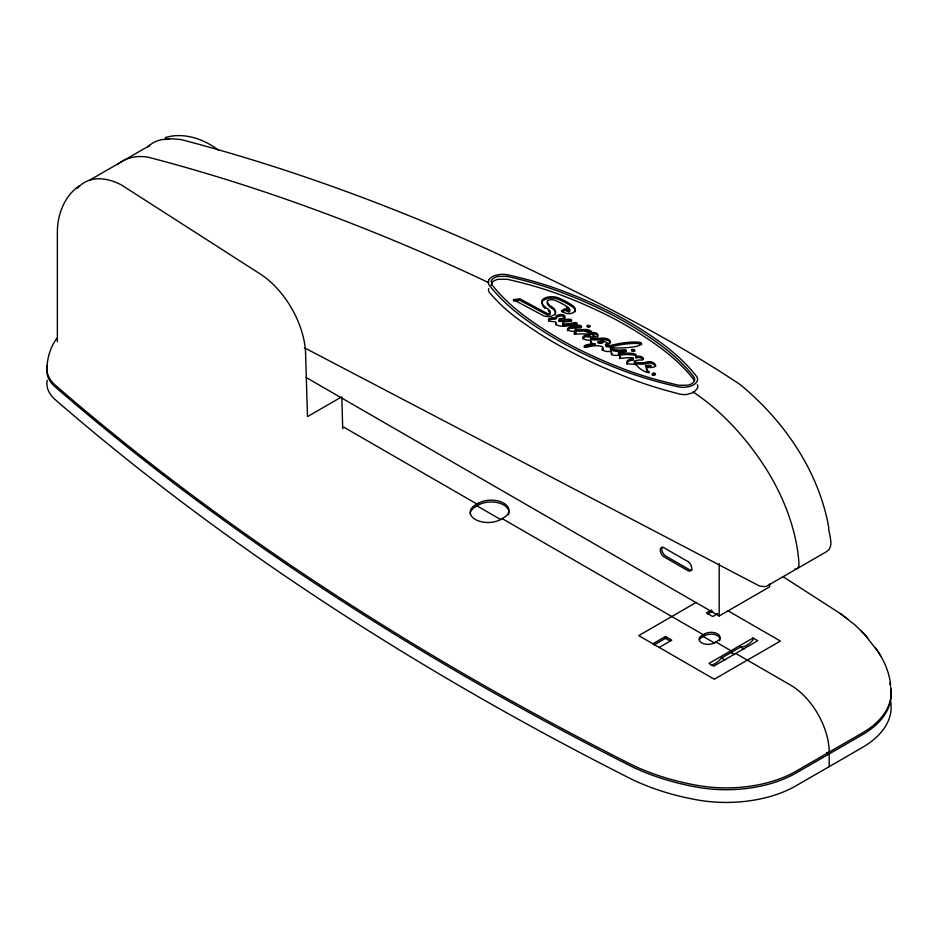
<?xml version="1.0" encoding="UTF-8"?>
<svg xmlns="http://www.w3.org/2000/svg" width="938" height="938" viewBox="0 0 938 938"><rect width="100%" height="100%" fill="white"/><g stroke="black" fill="none" stroke-linecap="round" stroke-linejoin="round"><path stroke-width="1.41" d="M46.9 369.15C47.111 358.14 50.371 347.177 56.866 338.231M491.149 285.281L491.922 282.807A10.822 6.027 -1.7 0 1 498.031 279.278L506.883 279.219A300.312 167.222 -1.7 0 1 566.74 297.252A468.578 260.928 -1.7 0 1 616.606 320.057A468.578 260.928 -1.7 0 1 659.355 346.978A300.312 167.222 -1.7 0 1 693.885 379.632L694.589 380.84M555.296 314.945L555.577 313.632A14 7.797 -1.7 0 0 552.482 308.661L551.251 307.899A17.822 9.919 -1.7 0 1 547.264 303.021A2.087 1.161 -1.7 0 1 547.311 302.528M572.11 326.928L572.766 325.099A33.358 18.572 -1.7 0 1 562.437 326.248A7.187 3.998 -1.7 0 1 556.34 324.513A3.518 1.958 -1.7 0 1 556.175 322.59L555.319 321.757A21.257 11.842 -1.7 0 1 551.884 321.523A5.018 2.802 -1.7 0 1 549 320.503A2.814 1.571 -1.7 0 1 549.14 318.568A3.682 2.052 -1.7 0 1 552.388 317.794A7.75 4.315 -1.7 0 0 555.835 317.513L556.48 316.598A1.348 0.75 -1.7 0 1 556.75 315.707L556.785 315.684A6.097 3.389 -1.7 0 1 560.185 314.535A3.951 2.193 -1.7 0 1 564.817 317.021A3.107 1.735 -1.7 0 1 562.354 318.439A35.175 19.592 -1.7 0 0 558.978 318.967C557.7 321.687 567.502 318.615 569.8 319.295A1.759 0.985 -1.7 0 1 571.617 320.022A1.759 0.985 -1.7 0 1 570.539 321.171A11.127 6.191 -1.7 0 1 567.138 321.652A11.127 6.191 -1.7 0 0 563.738 322.133A1.759 0.985 -1.7 0 0 562.659 323.282A1.759 0.985 -1.7 0 0 564.488 324.009A33.381 18.584 -1.7 0 0 574.677 322.566A1.735 0.973 -1.7 0 1 576.905 323.047A1.735 0.973 -1.7 0 1 576.026 324.325L574.513 325.545A1.735 0.961 -1.7 0 0 576.929 325.662A3.049 1.7 -1.7 0 1 580.399 325.486A2.427 1.348 -1.7 0 1 581.501 326.858A2.204 1.231 -1.7 0 1 578.523 327.925A3.412 1.899 -1.7 0 0 575.1 328.312L575.311 329.273A11.127 6.191 -1.7 0 0 582.205 329.648A12.933 7.199 -1.7 0 1 585.675 329.484A7.211 4.022 -1.7 0 1 591.456 331.513A2.169 1.208 -1.7 0 1 591.092 332.92L591.139 334.362A4.514 2.509 -1.7 0 1 596.193 334.479A4.514 2.509 -1.7 0 1 597.67 337.152M574.49 326.295L574.548 326.987A1.735 0.961 -1.7 0 0 576.976 327.104A3.049 1.7 -1.7 0 1 580.446 326.928A2.427 1.348 -1.7 0 1 581.537 327.772M643.245 359.465A5.651 3.142 -1.7 0 0 635.964 357.8L636.187 356.03A3.236 1.794 -1.7 0 0 635.296 354.177A6.496 3.623 -1.7 0 0 632.2 353.356A29.359 16.345 -1.7 0 0 621.777 353.438A4.362 2.427 -1.7 0 1 618.412 353.016L618.576 352.196A5.558 3.095 -1.7 0 1 622.023 351.891A5.007 2.791 -1.7 0 0 625.458 351.527A1.759 0.973 -1.7 0 0 626.244 350.308A1.759 0.973 -1.7 0 0 624.216 349.745A17.494 9.743 -1.7 0 1 610.556 348.573L610.228 347.986L611.213 347.67A55.834 31.095 -1.7 0 0 635.518 346.579A10.001 5.569 -1.7 0 0 641.193 344.211A2.169 1.208 -1.7 0 0 640.044 342.405A20.753 11.561 -1.7 0 0 633.15 342.03A55.799 31.071 -1.7 0 0 612.795 344.985A8.489 4.725 -1.7 0 1 605.842 345.078L605.35 344.539L606.218 344.129A4.256 2.368 -1.7 0 0 610.216 340.869A7.985 4.444 -1.7 0 0 601.129 338.208A20.871 11.619 -1.7 0 1 590.717 338.102L590.483 337.152A3.752 2.087 -1.7 0 1 593.953 336.906A2.626 1.466 -1.7 0 0 597.236 336.214A4.514 2.509 -1.7 0 0 596.509 333.213A4.514 2.509 -1.7 0 0 591.092 332.92M635.964 357.8L636.234 357.472A3.236 1.794 -1.7 0 0 635.343 355.619A6.496 3.623 -1.7 0 0 632.247 354.799A29.359 16.345 -1.7 0 0 621.812 354.881A4.362 2.427 -1.7 0 1 618.447 354.47L618.611 353.638M79.331 185.771C64.335 196.101 57.277 214.732 57.359 232.472L57.359 341.702M558.591 320.562L559.2 321.523L569.835 320.737A1.759 0.985 -1.7 0 1 571.523 321.253M89.919 180.002L149.74 145.472M340.576 397.513L307.5 416.613L305.636 355.561A67.911 39.208 60 0 0 261.081 274.541L121.553 185.032A79.132 45.692 60 0 0 77.467 188.28M562.284 311.838L565.168 310.173L568.803 312.108L569.601 311.721A5.569 3.107 -1.7 0 0 568.85 309.282M575.135 329.754L575.357 330.715A11.127 6.191 -1.7 0 0 582.24 331.091A12.933 7.199 -1.7 0 1 585.722 330.926A7.211 4.022 -1.7 0 1 591.503 332.955A2.169 1.208 -1.7 0 1 591.139 334.362M696.266 602.395L638.731 635.612L714.287 679.229L780.393 641.064L727.806 610.708M652.895 643.785L665.488 636.515L671.784 640.15L659.191 647.419M711.45 609.981L706.408 612.889L712.704 616.524L717.746 613.616M654.161 644.875L665.488 638.332L670.529 641.24M707.674 613.98L712.704 611.072M306.105 377.463L719.212 615.973L769.57 586.895L769.57 583.987M753.05 638.004L708.976 663.447L713.701 666.168L757.775 640.724L753.05 638.004L753.05 639.822A18.924 10.928 -60 0 1 740.457 647.091L721.568 657.995A18.924 10.928 -60 0 1 710.981 665.112M598.092 341.936L598.045 342.171A4.35 2.415 -1.7 0 0 602.044 342.417L603.392 341.936L602.513 341.549A4.35 2.415 -1.7 0 0 598.092 341.936L598.069 342.698A4.35 2.415 -1.7 0 0 602.055 342.945L603.415 342.452L602.536 342.065A4.35 2.415 -1.7 0 0 601.621 341.924M631.743 351.093L632.118 350.964A2.978 1.665 -1.7 0 1 634.487 351.129L634.768 351.281M634.334 362.549L634.451 363.393A17.928 9.978 -1.7 0 0 643.902 364.073L644.781 363.991A4.244 2.368 -1.7 0 0 646.399 363.616A5.206 2.896 -1.7 0 1 653.27 364.096A19.921 11.092 -1.7 0 1 655.205 365.668A3.846 2.146 -1.7 0 1 655.65 366.418M766.287 586.391L826.706 551.567C834.961 546.115 828.348 534.121 828.617 526.593C818.253 470.36 783.816 420.517 740.164 384.592L739.859 384.357C662.064 332.462 577.116 291.788 492.79 251.665L492.309 251.443C391.85 205.832 287.931 167.562 181.151 139.574L172.076 138.754L164.666 139.469M590.53 338.595L590.764 339.544A20.871 11.619 -1.7 0 0 601.176 339.65A7.985 4.444 -1.7 0 1 610.251 342.323A4.256 2.368 -1.7 0 1 610.439 342.675M605.878 345.63L605.889 346.521A8.489 4.725 -1.7 0 0 612.842 346.439A55.799 31.071 -1.7 0 1 633.197 343.472A20.753 11.561 -1.7 0 1 640.091 343.859A2.169 1.208 -1.7 0 1 641.569 344.762M765.607 586.637L759.686 586.133L304.369 347.752M572.766 325.099L572.18 326.025A2.04 1.137 -1.7 0 0 573.505 326.494L573.083 327.937A5.745 3.201 -1.7 0 0 567.701 330.035A2.861 1.595 -1.7 0 0 567.49 330.715M165.346 137.546C183.883 131.977 203.769 138.965 218.683 150.268M513.485 299.679L519.781 298.788L546.819 313.304A1.923 1.067 -1.7 0 0 548.824 313.515A1.923 1.067 -1.7 0 0 550.078 312.577A8.571 4.772 -1.7 0 0 547.827 308.965A23.286 12.968 -1.7 0 1 541.847 302.083A7.504 4.186 -1.7 0 1 544.169 298.39A10.717 5.968 -1.7 0 1 558.063 297.768A85.686 47.709 -1.7 0 1 572.813 305.694A10.998 6.12 -1.7 0 1 574.572 311.381A5.886 3.271 -1.7 0 1 564.969 312.929L561.287 310.947L565.122 308.731L568.756 310.666L569.554 310.279A5.569 3.107 -1.7 0 0 568.803 307.84L568.487 307.605A80.058 44.578 -1.7 0 0 556 300.758L554.206 300.043A5.288 2.943 -1.7 0 0 548.343 300.301L547.745 300.594A2.087 1.161 -1.7 0 0 547.206 301.461L547.229 301.579A17.822 9.919 -1.7 0 0 551.216 306.456L552.447 307.218A14 7.797 -1.7 0 1 555.542 312.19L555.249 313.503A7.363 4.104 -1.7 0 1 544.028 316L513.485 299.679L513.532 301.121M514.786 300.946L519.816 300.23L546.854 314.746A1.923 1.067 -1.7 0 0 548.871 314.957A1.923 1.067 -1.7 0 0 550.125 314.019A8.571 4.772 -1.7 0 0 549.234 311.463M647.724 365.785L647.361 365.832A4.35 2.415 -1.7 0 0 645.684 366.312L645.649 366.547A4.35 2.415 -1.7 0 0 649.19 366.875L649.635 366.793A4.35 2.415 -1.7 0 0 650.866 366.395L650.937 366.172A4.35 2.415 -1.7 0 0 649.659 365.832M611.048 349.112L610.591 350.026A17.494 9.743 -1.7 0 0 624.262 351.187A1.759 0.973 -1.7 0 1 626.092 351.551M646.739 368.74L646.376 368.845A14.891 8.29 -1.7 0 0 648.604 372.902M573.505 326.494L573.036 326.494A5.745 3.201 -1.7 0 0 567.666 328.593A2.861 1.595 -1.7 0 0 568.569 330.446A8.899 4.96 -1.7 0 0 575.299 331.278L576.284 331.653L575.58 332.228A1.735 0.973 -1.7 0 0 574.185 333.353A1.735 0.973 -1.7 0 0 576.084 334.139A41.049 22.852 -1.7 0 1 586.52 334.057A7 3.893 -1.7 0 1 589.709 334.749L589.896 335.417L588.712 335.57A3.74 2.087 -1.7 0 0 584.515 335.71A3.74 2.087 -1.7 0 0 583.049 337.926A5.476 3.049 -1.7 0 0 588.618 340.131A2.357 1.313 -1.7 0 1 591.081 341.455A4.338 2.415 -1.7 0 0 592.324 343.238A5.569 3.107 -1.7 0 0 595.126 344.035L595.173 345.477A12.733 7.094 -1.7 0 0 584.972 346.908A1.782 0.997 -1.7 0 0 584.304 347.47M575.569 332.72L576.331 333.225L575.627 333.67A1.735 0.973 -1.7 0 0 574.326 334.303M632.869 359.207L633.631 359.688L632.822 360.169A6.824 3.799 -1.7 0 0 627.147 362.525A4.022 2.239 -1.7 0 0 626.807 363.287M555.695 323.235L556.211 324.032A3.518 1.958 -1.7 0 0 555.835 325.017M589.615 325.603L590.014 326.178L589.146 326.588A3.4 1.888 -1.7 0 1 586.942 326.236L587.247 325.439A2.978 1.665 -1.7 0 1 589.615 325.603L589.662 327.057M598.069 342.698L598.069 342.464A4.35 2.415 -1.7 0 1 598.89 342.171M589.756 336.203L589.943 336.859L588.759 337.012A3.74 2.087 -1.7 0 0 584.866 337.035A3.74 2.087 -1.7 0 0 582.99 338.97M740.457 647.091L743.998 649.131M343.859 427.2L476.985 504.058L476.985 505.875L500.904 519.687M502.17 518.597L703.265 634.698L703.265 636.515L714.592 643.058M715.858 641.967L731.007 650.726L731.007 652.543L734.56 654.583M735.732 653.446L790.441 685.033A54.756 31.622 60 0 1 829.169 752.1M721.568 657.995L725.109 660.035M826.648 752.464L829.169 753.918L829.169 766.651M783.124 576.706L840.237 613.522L854.799 624.778L864.109 633.959M620.499 356.932L620.335 357.741A1.63 0.915 -1.7 0 0 619.608 358.633M840.237 613.522L847.706 618.974M864.66 634.569L877.616 651.078M861.19 630.84L867.65 637.77M875.424 647.677C883.291 658.722 889.271 671.444 890.631 685.045M878.378 652.262L880.606 655.721M341.795 396.809L342.71 428.772M719.212 563.632L719.212 615.973M665.488 636.515L665.488 638.332M566.529 307.711A80.058 44.578 -1.7 0 1 567.572 308.391M575.041 311.838A10.998 6.12 -1.7 0 0 572.86 307.136A85.686 47.709 -1.7 0 0 558.11 299.21A10.717 5.968 -1.7 0 0 544.216 299.832A7.504 4.186 -1.7 0 0 541.894 303.525A23.286 12.968 -1.7 0 0 542.082 304.17M545.037 308.368A23.286 12.968 -1.7 0 1 544.45 307.816M543.923 307.242A23.286 12.968 -1.7 0 1 543.442 306.656M543.02 306.046A23.286 12.968 -1.7 0 1 542.656 305.436M548.261 310.642A8.571 4.772 -1.7 0 1 548.624 310.9M577.081 324.97A1.735 0.973 -1.7 0 0 574.713 324.009A33.381 18.584 -1.7 0 1 564.524 325.451A1.759 0.985 -1.7 0 1 562.765 324.829A1.759 0.985 -1.7 0 1 563.421 323.692M564.852 318.463A3.951 2.193 -1.7 0 0 560.232 315.977A6.097 3.389 -1.7 0 0 556.832 317.138A1.348 0.75 -1.7 0 0 556.527 318.052L555.882 318.955A7.75 4.315 -1.7 0 1 552.423 319.237A3.682 2.052 -1.7 0 0 549.187 320.01A2.814 1.571 -1.7 0 0 548.554 321.324M572.801 326.541A33.358 18.572 -1.7 0 1 571.688 326.752M573.552 327.937A2.04 1.137 -1.7 0 1 572.508 327.655M590.436 341.924A2.357 1.313 -1.7 0 1 591.116 342.898M595.173 345.477A5.569 3.107 -1.7 0 1 592.37 344.68M602.712 348.444A2.38 1.325 -1.7 0 1 602.559 349.815A2.122 1.184 -1.7 0 0 602.196 350.355M611.048 353.169A2.111 1.173 -1.7 0 1 611.635 354.201A4.221 2.345 -1.7 0 0 611.611 354.951M627.194 364.413A4.022 2.239 -1.7 0 1 626.947 364.05M600.695 341.889A4.35 2.415 -1.7 0 1 601.164 341.889M587.294 326.893A2.978 1.665 -1.7 0 1 589.111 326.905M652.332 375.001A1.735 0.973 -1.7 0 1 655.064 374.743M488.71 288.576A14.422 7.516 -4.4 0 0 489.659 292.797L494.502 298.167A303.9 162.684 -3.4 0 0 524.494 323.657L527.789 325.908A471.591 259.146 -2.3 0 0 567.478 349.991L571.43 352.055A471.392 265.571 -1.2 0 0 617.673 373.488L622.386 375.446A303.455 175.089 0 0 0 672.827 392.225L678.256 393.714A14.457 8.782 2.7 0 0 686.44 394.558L693.78 392.471L697.579 388.133A14.457 8.782 2.7 0 0 697.438 384.709M635.917 356.358A5.651 3.142 -1.7 0 1 643.503 358.609A2.134 1.184 -1.7 0 1 641.041 360.028A10.564 5.886 -1.7 0 0 634.287 361.107L634.405 361.951A17.928 9.978 -1.7 0 0 643.867 362.631L644.734 362.549A4.244 2.368 -1.7 0 0 646.364 362.162A5.206 2.896 -1.7 0 1 653.223 362.654A19.921 11.092 -1.7 0 1 655.158 364.225A3.846 2.146 -1.7 0 1 652.52 367.415A12.464 6.941 -1.7 0 1 646.774 367.309L646.259 367.508A14.891 8.29 -1.7 0 0 649.448 372.14L646.997 372.456A30.004 16.708 -1.7 0 1 637.652 366.43L637.043 365.703A4.667 2.603 -1.7 0 0 634.592 364.378A7.07 3.94 -1.7 0 0 631.157 364.143A4.022 2.239 -1.7 0 1 627.1 361.083A6.824 3.799 -1.7 0 1 632.787 358.726L633.584 358.246L632.822 357.765A29.817 16.603 -1.7 0 0 622.41 358.246A2.345 1.301 -1.7 0 1 619.561 357.19A1.63 0.915 -1.7 0 1 620.299 356.299L619.983 355.35A8.794 4.889 -1.7 0 0 616.512 355.396A4.221 2.345 -1.7 0 1 611.588 352.747A2.111 1.173 -1.7 0 0 609.137 351.433A5.98 3.33 -1.7 0 1 602.841 349.921A2.122 1.184 -1.7 0 1 602.513 348.373A2.38 1.325 -1.7 0 0 601.774 346.497A12.663 7.058 -1.7 0 0 589.615 346.521A12.628 7.023 -1.7 0 1 586.32 347.212A1.782 0.997 -1.7 0 1 584.351 346.673A1.782 0.997 -1.7 0 1 584.925 345.465A12.733 7.094 -1.7 0 1 595.126 344.035M890.654 688.82A98.771 57.019 0 0 1 862.221 734.841L796.116 773.006A98.771 57.019 0 0 1 696.664 787.088A189.03 109.136 0 0 1 628.753 765.045A3307.388 1909.51 0 0 1 55.342 387.042A50.359 29.078 0 0 1 47.24 367.555M890.654 701.542A98.771 57.019 0 0 1 862.221 747.563L796.116 785.727A98.771 57.019 0 0 1 696.664 799.809A189.03 109.136 0 0 1 628.753 777.766A3307.388 1909.51 0 0 1 55.342 399.764A50.359 29.078 0 0 1 47.24 380.277M890.654 687.003A98.771 57.019 0 0 1 862.221 733.024L796.116 771.188A98.771 57.019 0 0 1 696.664 785.27A189.03 109.136 0 0 1 628.753 763.227A3307.388 1909.51 0 0 1 55.342 385.225A50.359 29.078 0 0 1 47.24 365.738M889.752 683.157A98.771 57.019 0 0 1 890.408 685.713M508.349 514.903A17.81 10.283 0 0 0 500.048 503.331A17.81 10.283 0 0 0 478.556 504.972L475.414 506.79A17.81 10.283 0 0 0 470.196 514.059M719.739 640.572A8.899 5.136 0 0 0 715.588 634.792A8.899 5.136 0 0 0 704.837 635.612L701.694 637.43A8.899 5.136 0 0 0 699.385 639.728M147.7 146.938A79.132 45.692 60 0 1 169.567 139.211M662.334 547.253A5.569 3.213 60 0 0 665.745 556.035L689.348 569.659A5.569 3.213 60 0 0 692.138 569.941M794.58 569.167A9.72 5.616 60 0 0 798.965 563.703A136.456 78.78 60 0 0 764.505 466.35A176.907 102.136 60 0 0 692.912 391.861M488.78 282.69A2759.397 1593.146 60 0 0 148.239 157.209A99.451 57.417 60 0 0 117.578 164.455M584.82 330.88A2759.397 1593.146 60 0 1 595.173 336.39M600.203 339.099A2759.397 1593.146 60 0 1 609.008 343.871M645.532 365.902L645.637 366.031A4.35 2.415 -1.7 0 0 649.178 366.359L649.624 366.277A4.35 2.415 -1.7 0 0 650.843 365.879L650.949 365.668A4.35 2.415 -1.7 0 0 647.806 365.257L647.337 365.316A4.35 2.415 -1.7 0 0 645.672 365.785L645.532 365.902M491.231 281.13L492.04 284.847A300.312 167.222 -1.7 0 0 526.581 317.501A468.578 260.928 -1.7 0 0 569.307 344.434A468.578 260.928 -1.7 0 0 619.174 367.239A300.312 167.222 -1.7 0 0 679.03 385.272L687.894 385.201A10.822 6.027 -1.7 0 0 693.991 381.684L694.777 379.21L693.792 376.748A300.312 167.222 -1.7 0 0 659.25 344.094A468.578 260.928 -1.7 0 0 616.524 317.173A468.578 260.928 -1.7 0 0 566.658 294.368A300.312 167.222 -1.7 0 0 506.801 276.323L497.949 276.393A10.822 6.027 -1.7 0 0 491.84 279.923L491.231 281.13M631.497 349.862L631.766 350.308A3.4 1.888 -1.7 0 0 633.971 350.66L634.85 350.261L634.451 349.686A2.978 1.665 -1.7 0 0 632.071 349.522L631.544 349.78M489.237 279.407L488.475 280.919A14.398 8.02 -1.7 0 0 489.437 285.457A303.361 168.922 -1.7 0 0 524.342 318.474A471.451 262.523 -1.7 0 0 567.349 345.571A471.451 262.523 -1.7 0 0 617.521 368.517A303.361 168.922 -1.7 0 0 678.045 386.749A14.398 8.02 -1.7 0 0 686.217 387.113L688.914 386.632A13.613 7.574 -1.7 0 0 696.594 382.2L697.356 380.687A14.398 8.02 -1.7 0 0 696.395 376.15A303.361 168.922 -1.7 0 0 661.501 343.132A471.451 262.523 -1.7 0 0 618.494 316.036A471.451 262.523 -1.7 0 0 568.311 293.078A303.361 168.922 -1.7 0 0 507.798 274.857A14.398 8.02 -1.7 0 0 499.614 274.494L496.917 274.963A13.613 7.574 -1.7 0 0 489.237 279.407M478.556 503.155L475.414 504.972A17.81 10.283 0 0 0 475.414 519.511A17.81 10.283 0 0 0 500.587 519.511L503.741 517.694A17.81 10.283 0 0 0 503.741 503.155A17.81 10.283 0 0 0 478.556 503.155M704.837 633.795L701.694 635.612A8.899 5.136 0 0 0 701.694 642.882A8.899 5.136 0 0 0 714.287 642.882L717.429 641.064A8.899 5.136 0 0 0 717.429 633.795A8.899 5.136 0 0 0 704.837 633.795M687.777 561.487L664.174 547.851A5.569 3.213 60 0 0 660.235 550.125A5.569 3.213 60 0 0 664.174 556.938L687.777 570.574A5.569 3.213 60 0 0 691.716 568.299A5.569 3.213 60 0 0 687.777 561.487M652.918 374.872A1.735 0.973 -1.7 0 0 655.533 373.981A1.735 0.973 -1.7 0 0 652.918 373.195A1.735 0.973 -1.7 0 0 652.918 374.872"/></g></svg>
